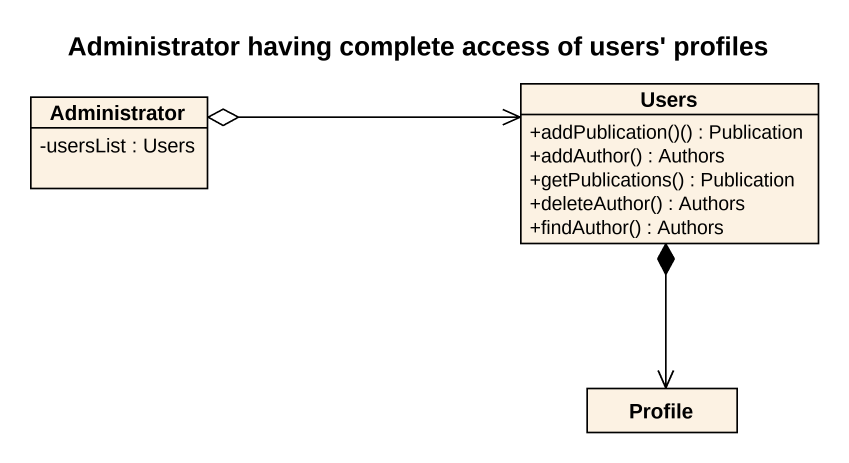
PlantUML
@startuml
title Administrator having complete access of users' profiles
hide circle
hide empty members
skinparam classAttributeIconSize 0
class Administrator {
  -usersList : Users
}
class Users {
  +addPublication()() : Publication
  +addAuthor() : Authors
  +getPublications() : Publication
  +deleteAuthor() : Authors
  +findAuthor() : Authors
}
class Profile
Administrator o-right-> Users
Users *--> Profile
@enduml
